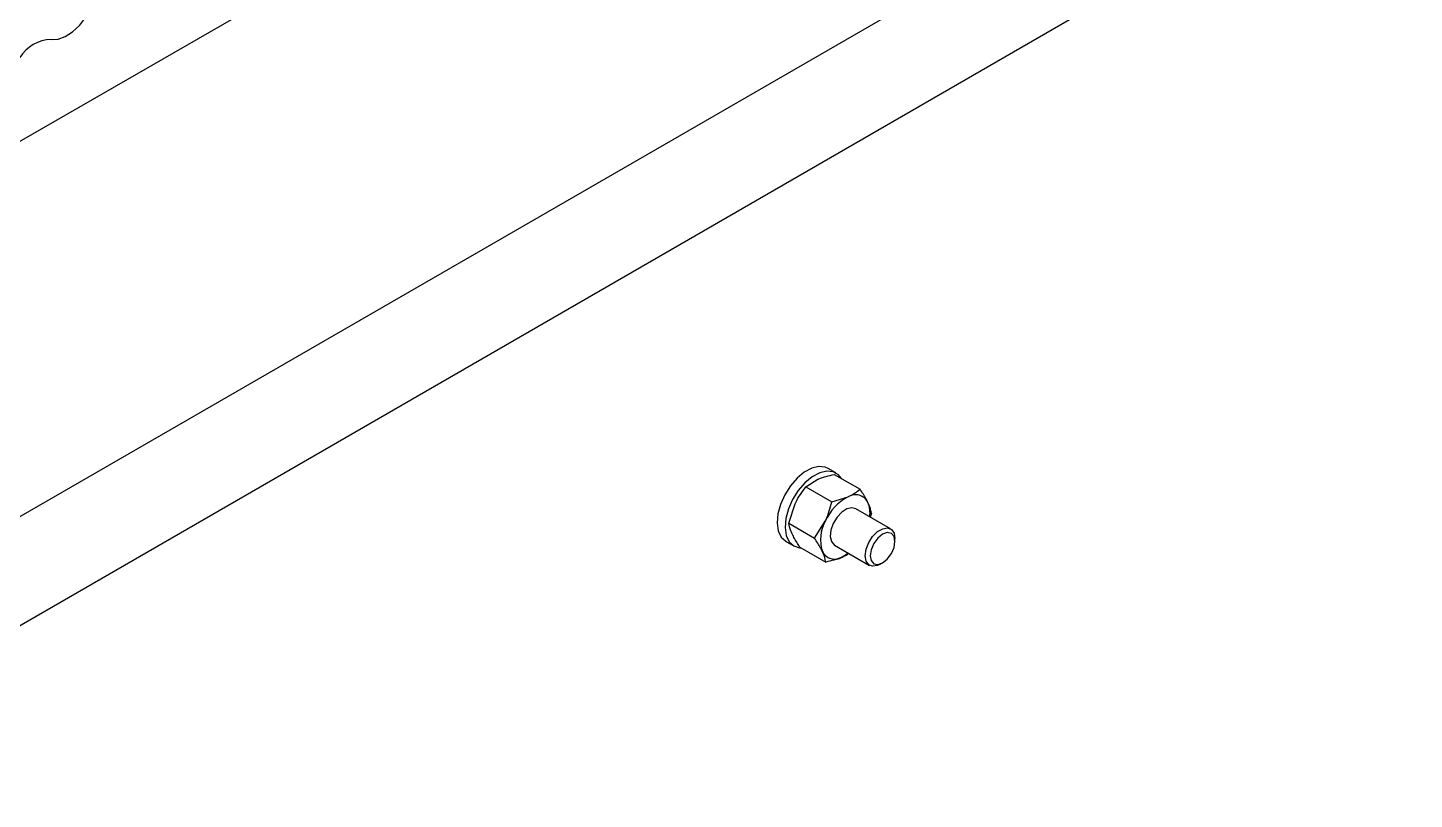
# Model space of a CAD drawing. Header units: metres. Extents: x 0 to 21025, y 0 to 14850.
# Drawn here: x 13268.2 to 13465.8, y 5476.9 to 5586.8 of the extents above; entities that cross this region are included whole.
import ezdxf

# ---------------------------------------------------------------- set-up
doc = ezdxf.new("R2010")
doc.units = ezdxf.units.M
doc.header["$LTSCALE"] = 25
doc.layers.add('SL4', color=4, linetype='Continuous')

msp = doc.modelspace()

# ---------------------------------------------------------------- linework, layer by layer
at = {"layer": 'SL4'}
for p, q in [((13171.252, 5515.305), (14108.151, 6056.165)), ((13217.55, 5488.578), (14154.449, 6029.438)), ((14161.184, 6017.772), (13224.285, 5476.912)), ((13383.384, 5523.39), (13382.253, 5524.043)), ((13379.096, 5521.42), (13380.807, 5522.491)), ((13383.15, 5523.196), (13386.831, 5521.071)), ((13379.096, 5521.42), (13382.778, 5519.295)), ((13382.778, 5519.295), (13385.121, 5520.001)), ((13376.647, 5516.235), (13377.556, 5519.01)), ((13391.172, 5515.43), (13386.198, 5518.301)), ((13376.647, 5516.235), (13380.329, 5514.11)), ((13380.329, 5514.11), (13381.869, 5516.52)), ((13388.435, 5517.661), (13388.256, 5517.113)), ((13391.794, 5513.648), (13391.794, 5514.056)), ((13376.253, 5513.65), (13377.385, 5512.997)), ((13378.251, 5512.825), (13381.932, 5510.7)), ((13383.198, 5513.105), (13388.172, 5510.233)), ((13385.171, 5511.966), (13384.275, 5511.406)), ((13389.673, 5510.382), (13390.026, 5510.586))]:
    msp.add_line(p, q, dxfattribs=at)
at = {"layer": 'SL4', "flags": 128}
for points in [[(13271.596, 5585.144), (13272.545, 5585.176), (13273.576, 5585.543), (13274.624, 5586.223), (13275.622, 5587.174), (13276.508, 5588.335), (13277.227, 5589.633), (13277.733, 5590.987), (13277.994, 5592.312), (13277.994, 5593.524), (13277.733, 5594.547), (13277.227, 5595.317), (13276.508, 5595.785), (13275.622, 5595.923), (13274.624, 5595.721), (13273.576, 5595.191), (13272.545, 5594.369), (13271.596, 5593.304)], [(13382.253, 5524.043), (13381.869, 5524.214), (13380.956, 5524.317), (13379.936, 5524.076), (13378.874, 5523.507), (13377.835, 5522.645), (13376.885, 5521.544), (13376.084, 5520.274), (13375.482, 5518.914), (13375.117, 5517.55), (13375.012, 5516.267), (13375.173, 5515.147), (13375.591, 5514.258), (13376.239, 5513.658), (13376.253, 5513.65)], [(13384.155, 5522.616), (13383.749, 5523.12), (13383, 5523.56), (13382.088, 5523.664), (13381.068, 5523.423), (13380.005, 5522.854), (13378.966, 5521.992), (13378.016, 5520.891), (13377.215, 5519.621), (13376.613, 5518.261), (13376.248, 5516.897), (13376.143, 5515.614), (13376.305, 5514.493), (13376.722, 5513.605), (13377.37, 5513.005), (13378.208, 5512.731), (13378.44, 5512.716)], [(13386.198, 5518.301), (13385.656, 5518.442), (13384.951, 5518.282), (13384.216, 5517.811), (13383.538, 5517.085), (13383.001, 5516.193), (13382.668, 5515.242), (13382.58, 5514.347), (13382.747, 5513.615), (13383.15, 5513.135), (13383.198, 5513.105)], [(13389.673, 5510.382), (13389.304, 5510.206), (13388.612, 5510.098), (13388.047, 5510.319), (13387.679, 5510.843), (13387.551, 5511.607), (13387.679, 5512.519), (13388.047, 5513.468), (13388.612, 5514.341), (13389.304, 5515.031), (13390.041, 5515.457), (13390.733, 5515.565), (13391.297, 5515.344), (13391.666, 5514.82), (13391.794, 5514.056), (13391.794, 5514.056)], [(13391.794, 5513.648), (13391.659, 5514.351), (13391.276, 5514.792), (13390.702, 5514.904), (13390.026, 5514.669), (13389.349, 5514.123), (13388.776, 5513.349), (13388.393, 5512.466), (13388.258, 5511.607), (13388.393, 5510.903), (13388.776, 5510.462), (13389.349, 5510.351), (13390.026, 5510.586), (13390.702, 5511.132), (13391.276, 5511.906), (13391.659, 5512.789), (13391.794, 5513.648)]]:
    msp.add_lwpolyline(points, dxfattribs=at)
at = {"layer": 'SL4'}
for centre, radius, start, end in [((13271.706, 5579.769), 5.376, 91.17027, 148.82435), ((13388.394, 5513.684), 7.115, 117.39474, 156.5084), ((13386.16, 5518.296), 1.997, 26.40297, 121.38122), ((13384.265, 5517.7), 3.971, 351.98544, 21.93517), ((13386.532, 5513.892), 5.352, 150.58746, 198.1722), ((13383.235, 5513.11), 1.997, 206.40297, 301.38122), ((13382.244, 5515.903), 4.935, 294.30675, 306.77739)]:
    msp.add_arc(centre, radius, start, end, dxfattribs=at)
for points, knots in [([(13380.807, 5522.491), (13380.856, 5522.512), (13381.544, 5522.809), (13382.376, 5523.01), (13383.15, 5523.196)], [0, 0, 0, 0, 0.0702006, 1, 1, 1, 1]), ([(13377.556, 5519.01), (13377.585, 5519.071), (13378.003, 5519.944), (13378.57, 5520.709), (13379.096, 5521.42)], [0, 0, 0, 0, 0.0702006, 1, 1, 1, 1]), ([(13385.121, 5520.001), (13385.168, 5520.022), (13385.848, 5520.324), (13386.358, 5520.711), (13386.831, 5521.071)], [0, 0, 0, 0, 0.0702006, 1, 1, 1, 1]), ([(13387.949, 5519.184), (13387.871, 5519.342), (13387.583, 5519.929), (13387.149, 5520.588), (13386.831, 5521.071)], [0, 0, 0, 0, 0.2686336, 1, 1, 1, 1]), ([(13381.869, 5516.52), (13381.898, 5516.582), (13382.307, 5517.46), (13382.551, 5518.411), (13382.778, 5519.295)], [0, 0, 0, 0, 0.0702006, 1, 1, 1, 1]), ([(13388.435, 5517.661), (13388.415, 5517.777), (13388.339, 5518.226), (13388.115, 5518.776), (13387.949, 5519.184)], [0, 0, 0, 0, 0.2575513, 1, 1, 1, 1]), ([(13377.133, 5514.713), (13377.065, 5514.865), (13376.811, 5515.432), (13376.716, 5515.896), (13376.647, 5516.235)], [0, 0, 0, 0, 0.26863361, 1, 1, 1, 1]), ([(13378.251, 5512.825), (13378.136, 5512.996), (13377.689, 5513.659), (13377.37, 5514.263), (13377.133, 5514.713)], [0, 0, 0, 0, 0.2575513, 1, 1, 1, 1]), ([(13381.446, 5512.222), (13381.369, 5512.38), (13381.08, 5512.967), (13380.646, 5513.627), (13380.329, 5514.11)], [0, 0, 0, 0, 0.2686336, 1, 1, 1, 1]), ([(13381.932, 5510.7), (13381.913, 5510.816), (13381.837, 5511.264), (13381.613, 5511.814), (13381.446, 5512.222)], [0, 0, 0, 0, 0.2575513, 1, 1, 1, 1]), ([(13384.275, 5511.406), (13384.226, 5511.385), (13383.538, 5511.088), (13382.706, 5510.887), (13381.932, 5510.7)], [0, 0, 0, 0, 0.0702006, 1, 1, 1, 1])]:
    msp.add_open_spline(points, degree=3, knots=knots, dxfattribs=at)

doc.saveas('drawing.dxf')
